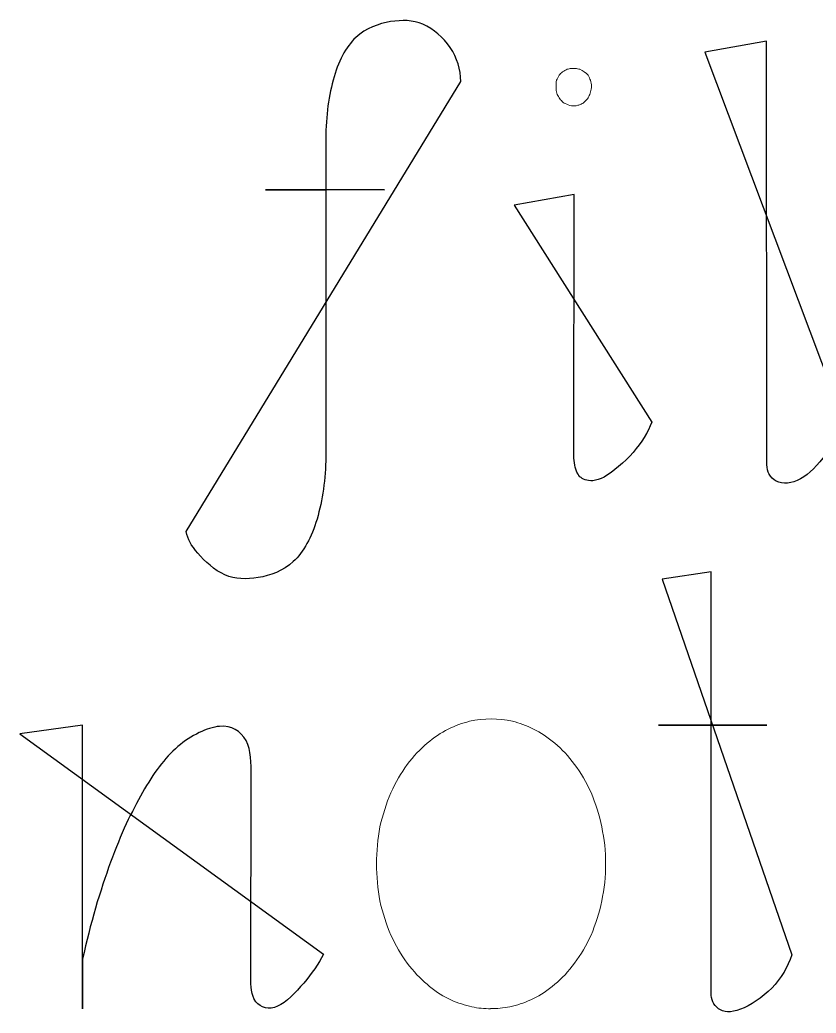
# Model space of a CAD drawing. Header units: centimetres. Extents: x -9.8 to 9.8, y -7.2 to 7.2.
# Drawn here: x -9.081 to -8.571, y 6.584 to 7.221 of the extents above; entities that cross this region are included whole.
import ezdxf

# ---------------------------------------------------------------- set-up
doc = ezdxf.new("R2010")
doc.units = ezdxf.units.CM
doc.header["$MEASUREMENT"] = 0
doc.layers.add('Layer 1', color=7, linetype='Continuous')

msp = doc.modelspace()

# ---------------------------------------------------------------- linework, layer by layer
at = {"layer": 'Layer 1', "color": 7}
for points, knots in [([(-8.97427, 6.89289), (-8.97332, 6.88794), (-8.97102, 6.88395), (-8.96684, 6.879), (-8.96684, 6.879), (-8.96245, 6.87384), (-8.95599, 6.86813), (-8.94951, 6.86508), (-8.94951, 6.86508), (-8.94284, 6.86222), (-8.9358, 6.86222), (-8.92818, 6.86336), (-8.92818, 6.86336), (-8.92056, 6.86471), (-8.91217, 6.86754), (-8.90569, 6.87365), (-8.90569, 6.87365), (-8.89902, 6.87955), (-8.89407, 6.88926), (-8.89045, 6.9009), (-8.89045, 6.9009), (-8.88701, 6.91273), (-8.88492, 6.9268), (-8.88492, 6.94072), (-8.88492, 6.94072), (-8.88492, 6.94072), (-8.88492, 7.11178), (-8.88492, 7.11178), (-8.88492, 7.11178), (-8.88492, 7.11178), (-8.92342, 7.11178), (-8.92342, 7.11178), (-8.92342, 7.11178), (-8.92342, 7.11178), (-8.84722, 7.11178), (-8.84722, 7.11178), (-8.84722, 7.11178), (-8.84722, 7.11178), (-8.88495, 7.11197), (-8.88495, 7.11197), (-8.88495, 7.11197), (-8.88495, 7.11197), (-8.88495, 7.14207), (-8.88495, 7.14207), (-8.88495, 7.14207), (-8.88495, 7.15617), (-8.88342, 7.17027), (-8.88019, 7.18189), (-8.88019, 7.18189), (-8.87715, 7.19372), (-8.87199, 7.20324), (-8.86572, 7.20933), (-8.86572, 7.20933), (-8.85905, 7.21542), (-8.85106, 7.21809), (-8.84342, 7.21944), (-8.84342, 7.21944), (-8.83599, 7.22058), (-8.82932, 7.22058), (-8.82265, 7.21772), (-8.82265, 7.21772), (-8.81598, 7.21468), (-8.8095, 7.20933), (-8.80513, 7.20285), (-8.80513, 7.20285), (-8.80074, 7.19618), (-8.79846, 7.18875), (-8.79846, 7.18113), (-8.79846, 7.18113), (-8.79846, 7.18113), (-8.97427, 6.89289), (-8.97427, 6.89289)], [0, 0, 0, 0, 0.052632, 0.052632, 0.052632, 0.052632, 0.105263, 0.105263, 0.105263, 0.105263, 0.157895, 0.157895, 0.157895, 0.157895, 0.210526, 0.210526, 0.210526, 0.210526, 0.263158, 0.263158, 0.263158, 0.263158, 0.315789, 0.315789, 0.315789, 0.315789, 0.368421, 0.368421, 0.368421, 0.368421, 0.421053, 0.421053, 0.421053, 0.421053, 0.473684, 0.473684, 0.473684, 0.473684, 0.526316, 0.526316, 0.526316, 0.526316, 0.578947, 0.578947, 0.578947, 0.578947, 0.631579, 0.631579, 0.631579, 0.631579, 0.684211, 0.684211, 0.684211, 0.684211, 0.736842, 0.736842, 0.736842, 0.736842, 0.789474, 0.789474, 0.789474, 0.789474, 0.842105, 0.842105, 0.842105, 0.842105, 0.894737, 0.894737, 0.894737, 0.894737, 1, 1, 1, 1]), ([(-8.64224, 7.19999), (-8.64224, 7.19999), (-8.60261, 7.20684), (-8.60261, 7.20684), (-8.60261, 7.20684), (-8.60261, 7.20684), (-8.60242, 6.9371), (-8.60242, 6.9371), (-8.60242, 6.9371), (-8.60242, 6.9331), (-8.60165, 6.92853), (-8.59784, 6.92607), (-8.59784, 6.92607), (-8.59422, 6.92358), (-8.58871, 6.92303), (-8.58297, 6.92551), (-8.58297, 6.92551), (-8.57725, 6.928), (-8.57191, 6.93332), (-8.56659, 6.9398), (-8.56659, 6.9398), (-8.56143, 6.94628), (-8.55648, 6.95372), (-8.55249, 6.96171), (-8.55249, 6.96171), (-8.55249, 6.96171), (-8.64224, 7.19999), (-8.64224, 7.19999)], [0, 0, 0, 0, 0.125, 0.125, 0.125, 0.125, 0.25, 0.25, 0.25, 0.25, 0.375, 0.375, 0.375, 0.375, 0.5, 0.5, 0.5, 0.5, 0.625, 0.625, 0.625, 0.625, 0.75, 0.75, 0.75, 0.75, 1, 1, 1, 1]), ([(-8.64224, 7.19999), (-8.64224, 7.19999), (-8.64224, 7.19999), (-8.64224, 7.19999), (-8.64224, 7.19999), (-8.64224, 7.19999), (-8.64224, 7.19999), (-8.64224, 7.19999)], [0, 0, 0, 0, 0.333333, 0.333333, 0.333333, 0.333333, 1, 1, 1, 1]), ([(-8.76435, 7.10188), (-8.76435, 7.10188), (-8.72588, 7.10873), (-8.72588, 7.10873), (-8.72588, 7.10873), (-8.72588, 7.10873), (-8.72607, 6.94299), (-8.72607, 6.94299), (-8.72607, 6.94299), (-8.72607, 6.93881), (-8.72549, 6.9346), (-8.72435, 6.93156), (-8.72435, 6.93156), (-8.72321, 6.92852), (-8.72149, 6.92698), (-8.71882, 6.92603), (-8.71882, 6.92603), (-8.71615, 6.92508), (-8.71215, 6.92489), (-8.70662, 6.92775), (-8.70662, 6.92775), (-8.70109, 6.931), (-8.69366, 6.93728), (-8.68815, 6.94357), (-8.68815, 6.94357), (-8.68262, 6.95005), (-8.67862, 6.95632), (-8.67614, 6.96299), (-8.67614, 6.96299), (-8.67614, 6.96299), (-8.76435, 7.10188), (-8.76435, 7.10188)], [0, 0, 0, 0, 0.111111, 0.111111, 0.111111, 0.111111, 0.222222, 0.222222, 0.222222, 0.222222, 0.333333, 0.333333, 0.333333, 0.333333, 0.444444, 0.444444, 0.444444, 0.444444, 0.555556, 0.555556, 0.555556, 0.555556, 0.666667, 0.666667, 0.666667, 0.666667, 0.777778, 0.777778, 0.777778, 0.777778, 1, 1, 1, 1]), ([(-8.76435, 7.10188), (-8.76435, 7.10188), (-8.76435, 7.10188), (-8.76435, 7.10188), (-8.76435, 7.10188), (-8.76435, 7.10188), (-8.76435, 7.10188), (-8.76435, 7.10188)], [0, 0, 0, 0, 0.333333, 0.333333, 0.333333, 0.333333, 1, 1, 1, 1]), ([(-8.97427, 6.89289), (-8.97427, 6.89289), (-8.97427, 6.89289), (-8.97427, 6.89289), (-8.97427, 6.89289), (-8.97427, 6.89289), (-8.97427, 6.89289), (-8.97427, 6.89289)], [0, 0, 0, 0, 0.333333, 0.333333, 0.333333, 0.333333, 1, 1, 1, 1]), ([(-8.66947, 6.86241), (-8.66947, 6.86241), (-8.63822, 6.86699), (-8.63822, 6.86699), (-8.63822, 6.86699), (-8.63822, 6.86699), (-8.63822, 6.76888), (-8.63822, 6.76888), (-8.63822, 6.76888), (-8.63822, 6.76888), (-8.6024, 6.76888), (-8.6024, 6.76888), (-8.6024, 6.76888), (-8.6024, 6.76888), (-8.67175, 6.76888), (-8.67175, 6.76888), (-8.67175, 6.76888), (-8.67175, 6.76888), (-8.63822, 6.76888), (-8.63822, 6.76888), (-8.63822, 6.76888), (-8.63822, 6.76888), (-8.63822, 6.59724), (-8.63822, 6.59724), (-8.63822, 6.59724), (-8.63822, 6.59343), (-8.63669, 6.58962), (-8.63346, 6.58732), (-8.63346, 6.58732), (-8.63023, 6.58504), (-8.62565, 6.58446), (-8.61936, 6.58695), (-8.61936, 6.58695), (-8.61327, 6.58923), (-8.60544, 6.59438), (-8.59936, 6.60047), (-8.59936, 6.60047), (-8.59327, 6.60677), (-8.58925, 6.61399), (-8.5864, 6.6218), (-8.5864, 6.6218), (-8.5864, 6.6218), (-8.66947, 6.86241), (-8.66947, 6.86241)], [0, 0, 0, 0, 0.083333, 0.083333, 0.083333, 0.083333, 0.166667, 0.166667, 0.166667, 0.166667, 0.25, 0.25, 0.25, 0.25, 0.333333, 0.333333, 0.333333, 0.333333, 0.416667, 0.416667, 0.416667, 0.416667, 0.5, 0.5, 0.5, 0.5, 0.583333, 0.583333, 0.583333, 0.583333, 0.666667, 0.666667, 0.666667, 0.666667, 0.75, 0.75, 0.75, 0.75, 0.833333, 0.833333, 0.833333, 0.833333, 1, 1, 1, 1]), ([(-8.66947, 6.86241), (-8.66947, 6.86241), (-8.66947, 6.86241), (-8.66947, 6.86241), (-8.66947, 6.86241), (-8.66947, 6.86241), (-8.66947, 6.86241), (-8.66947, 6.86241)], [0, 0, 0, 0, 0.333333, 0.333333, 0.333333, 0.333333, 1, 1, 1, 1]), ([(-9.08076, 6.76335), (-9.08076, 6.76335), (-9.04057, 6.76888), (-9.04057, 6.76888), (-9.04057, 6.76888), (-9.04057, 6.76888), (-9.04057, 6.58732), (-9.04057, 6.58732), (-9.04057, 6.58732), (-9.04057, 6.58732), (-9.04057, 6.61915), (-9.04057, 6.61915), (-9.04057, 6.61915), (-9.03581, 6.64143), (-9.02933, 6.66315), (-9.02266, 6.68106), (-9.02266, 6.68106), (-9.01618, 6.69916), (-9.00914, 6.71363), (-9.00226, 6.72583), (-9.00226, 6.72583), (-8.99522, 6.73803), (-8.98816, 6.74774), (-8.97959, 6.75517), (-8.97959, 6.75517), (-8.97102, 6.76242), (-8.96091, 6.76737), (-8.95292, 6.76813), (-8.95292, 6.76813), (-8.94511, 6.7689), (-8.9394, 6.76509), (-8.93596, 6.75898), (-8.93596, 6.75898), (-8.93252, 6.75287), (-8.93273, 6.74451), (-8.93273, 6.73631), (-8.93273, 6.73631), (-8.93273, 6.73631), (-8.93292, 6.60754), (-8.93292, 6.60754), (-8.93292, 6.60754), (-8.93292, 6.60201), (-8.93273, 6.59574), (-8.92969, 6.59174), (-8.92969, 6.59174), (-8.92644, 6.58774), (-8.9213, 6.5864), (-8.91577, 6.58888), (-8.91577, 6.58888), (-8.91005, 6.59116), (-8.90415, 6.59764), (-8.899, 6.60375), (-8.899, 6.60375), (-8.89384, 6.60984), (-8.88966, 6.61595), (-8.88625, 6.62222), (-8.88625, 6.62222), (-8.88625, 6.62222), (-9.08076, 6.76335), (-9.08076, 6.76335)], [0, 0, 0, 0, 0.0625, 0.0625, 0.0625, 0.0625, 0.125, 0.125, 0.125, 0.125, 0.1875, 0.1875, 0.1875, 0.1875, 0.25, 0.25, 0.25, 0.25, 0.3125, 0.3125, 0.3125, 0.3125, 0.375, 0.375, 0.375, 0.375, 0.4375, 0.4375, 0.4375, 0.4375, 0.5, 0.5, 0.5, 0.5, 0.5625, 0.5625, 0.5625, 0.5625, 0.625, 0.625, 0.625, 0.625, 0.6875, 0.6875, 0.6875, 0.6875, 0.75, 0.75, 0.75, 0.75, 0.8125, 0.8125, 0.8125, 0.8125, 0.875, 0.875, 0.875, 0.875, 1, 1, 1, 1]), ([(-9.08076, 6.76335), (-9.08076, 6.76335), (-9.08076, 6.76335), (-9.08076, 6.76335), (-9.08076, 6.76335), (-9.08076, 6.76335), (-9.08076, 6.76335), (-9.08076, 6.76335)], [0, 0, 0, 0, 0.333333, 0.333333, 0.333333, 0.333333, 1, 1, 1, 1])]:
    msp.add_open_spline(points, degree=3, knots=knots, dxfattribs=at)
at = {"layer": 'Layer 1', "color": 9, "lineweight": 0}
for points, knots in [([(-8.97427, 6.89289), (-8.97332, 6.88794), (-8.97102, 6.88395), (-8.96684, 6.879), (-8.96684, 6.879), (-8.96245, 6.87384), (-8.95599, 6.86813), (-8.94951, 6.86508), (-8.94951, 6.86508), (-8.94284, 6.86222), (-8.9358, 6.86222), (-8.92818, 6.86336), (-8.92818, 6.86336), (-8.92056, 6.86471), (-8.91217, 6.86754), (-8.90569, 6.87365), (-8.90569, 6.87365), (-8.89902, 6.87955), (-8.89407, 6.88926), (-8.89045, 6.9009), (-8.89045, 6.9009), (-8.88701, 6.91273), (-8.88492, 6.9268), (-8.88492, 6.94072), (-8.88492, 6.94072), (-8.88492, 6.94072), (-8.88492, 7.11178), (-8.88492, 7.11178), (-8.88492, 7.11178), (-8.88492, 7.11178), (-8.92342, 7.11178), (-8.92342, 7.11178), (-8.92342, 7.11178), (-8.92342, 7.11178), (-8.84722, 7.11178), (-8.84722, 7.11178), (-8.84722, 7.11178), (-8.84722, 7.11178), (-8.88495, 7.11197), (-8.88495, 7.11197), (-8.88495, 7.11197), (-8.88495, 7.11197), (-8.88495, 7.14207), (-8.88495, 7.14207), (-8.88495, 7.14207), (-8.88495, 7.15617), (-8.88342, 7.17027), (-8.88019, 7.18189), (-8.88019, 7.18189), (-8.87715, 7.19372), (-8.87199, 7.20324), (-8.86572, 7.20933), (-8.86572, 7.20933), (-8.85905, 7.21542), (-8.85106, 7.21809), (-8.84342, 7.21944), (-8.84342, 7.21944), (-8.83599, 7.22058), (-8.82932, 7.22058), (-8.82265, 7.21772), (-8.82265, 7.21772), (-8.81598, 7.21468), (-8.8095, 7.20933), (-8.80513, 7.20285), (-8.80513, 7.20285), (-8.80074, 7.19618), (-8.79846, 7.18875), (-8.79846, 7.18113)], [0, 0, 0, 0, 0.055556, 0.055556, 0.055556, 0.055556, 0.111111, 0.111111, 0.111111, 0.111111, 0.166667, 0.166667, 0.166667, 0.166667, 0.222222, 0.222222, 0.222222, 0.222222, 0.277778, 0.277778, 0.277778, 0.277778, 0.333333, 0.333333, 0.333333, 0.333333, 0.388889, 0.388889, 0.388889, 0.388889, 0.444444, 0.444444, 0.444444, 0.444444, 0.5, 0.5, 0.5, 0.5, 0.555556, 0.555556, 0.555556, 0.555556, 0.611111, 0.611111, 0.611111, 0.611111, 0.666667, 0.666667, 0.666667, 0.666667, 0.722222, 0.722222, 0.722222, 0.722222, 0.777778, 0.777778, 0.777778, 0.777778, 0.833333, 0.833333, 0.833333, 0.833333, 0.888889, 0.888889, 0.888889, 0.888889, 1, 1, 1, 1]), ([(-8.64224, 7.19999), (-8.64224, 7.19999), (-8.60261, 7.20684), (-8.60261, 7.20684), (-8.60261, 7.20684), (-8.60261, 7.20684), (-8.60242, 6.9371), (-8.60242, 6.9371), (-8.60242, 6.9371), (-8.60242, 6.9331), (-8.60165, 6.92853), (-8.59784, 6.92607), (-8.59784, 6.92607), (-8.59422, 6.92358), (-8.58871, 6.92303), (-8.58297, 6.92551), (-8.58297, 6.92551), (-8.57725, 6.928), (-8.57191, 6.93332), (-8.56659, 6.9398), (-8.56659, 6.9398), (-8.56143, 6.94628), (-8.55648, 6.95372), (-8.55249, 6.96171)], [0, 0, 0, 0, 0.142857, 0.142857, 0.142857, 0.142857, 0.285714, 0.285714, 0.285714, 0.285714, 0.428571, 0.428571, 0.428571, 0.428571, 0.571429, 0.571429, 0.571429, 0.571429, 0.714286, 0.714286, 0.714286, 0.714286, 1, 1, 1, 1]), ([(-8.64224, 7.19999), (-8.64224, 7.19999), (-8.64224, 7.19999), (-8.64224, 7.19999), (-8.64224, 7.19999), (-8.64224, 7.19999), (-8.64224, 7.19999), (-8.64224, 7.19999)], [0, 0, 0, 0, 0.333333, 0.333333, 0.333333, 0.333333, 1, 1, 1, 1]), ([(-8.76435, 7.10188), (-8.76435, 7.10188), (-8.72588, 7.10873), (-8.72588, 7.10873), (-8.72588, 7.10873), (-8.72588, 7.10873), (-8.72607, 6.94299), (-8.72607, 6.94299), (-8.72607, 6.94299), (-8.72607, 6.93881), (-8.72549, 6.9346), (-8.72435, 6.93156), (-8.72435, 6.93156), (-8.72321, 6.92852), (-8.72149, 6.92698), (-8.71882, 6.92603), (-8.71882, 6.92603), (-8.71615, 6.92508), (-8.71215, 6.92489), (-8.70662, 6.92775), (-8.70662, 6.92775), (-8.70109, 6.931), (-8.69366, 6.93728), (-8.68815, 6.94357), (-8.68815, 6.94357), (-8.68262, 6.95005), (-8.67862, 6.95632), (-8.67614, 6.96299)], [0, 0, 0, 0, 0.125, 0.125, 0.125, 0.125, 0.25, 0.25, 0.25, 0.25, 0.375, 0.375, 0.375, 0.375, 0.5, 0.5, 0.5, 0.5, 0.625, 0.625, 0.625, 0.625, 0.75, 0.75, 0.75, 0.75, 1, 1, 1, 1]), ([(-8.76435, 7.10188), (-8.76435, 7.10188), (-8.76435, 7.10188), (-8.76435, 7.10188), (-8.76435, 7.10188), (-8.76435, 7.10188), (-8.76435, 7.10188), (-8.76435, 7.10188)], [0, 0, 0, 0, 0.333333, 0.333333, 0.333333, 0.333333, 1, 1, 1, 1]), ([(-8.97427, 6.89289), (-8.97427, 6.89289), (-8.97427, 6.89289), (-8.97427, 6.89289), (-8.97427, 6.89289), (-8.97427, 6.89289), (-8.97427, 6.89289), (-8.97427, 6.89289)], [0, 0, 0, 0, 0.333333, 0.333333, 0.333333, 0.333333, 1, 1, 1, 1]), ([(-8.66947, 6.86241), (-8.66947, 6.86241), (-8.63822, 6.86699), (-8.63822, 6.86699), (-8.63822, 6.86699), (-8.63822, 6.86699), (-8.63822, 6.76888), (-8.63822, 6.76888), (-8.63822, 6.76888), (-8.63822, 6.76888), (-8.6024, 6.76888), (-8.6024, 6.76888), (-8.6024, 6.76888), (-8.6024, 6.76888), (-8.67175, 6.76888), (-8.67175, 6.76888), (-8.67175, 6.76888), (-8.67175, 6.76888), (-8.63822, 6.76888), (-8.63822, 6.76888), (-8.63822, 6.76888), (-8.63822, 6.76888), (-8.63822, 6.59724), (-8.63822, 6.59724), (-8.63822, 6.59724), (-8.63822, 6.59343), (-8.63669, 6.58962), (-8.63346, 6.58732), (-8.63346, 6.58732), (-8.63023, 6.58504), (-8.62565, 6.58446), (-8.61936, 6.58695), (-8.61936, 6.58695), (-8.61327, 6.58923), (-8.60544, 6.59438), (-8.59936, 6.60047), (-8.59936, 6.60047), (-8.59327, 6.60677), (-8.58925, 6.61399), (-8.5864, 6.6218)], [0, 0, 0, 0, 0.090909, 0.090909, 0.090909, 0.090909, 0.181818, 0.181818, 0.181818, 0.181818, 0.272727, 0.272727, 0.272727, 0.272727, 0.363636, 0.363636, 0.363636, 0.363636, 0.454545, 0.454545, 0.454545, 0.454545, 0.545455, 0.545455, 0.545455, 0.545455, 0.636364, 0.636364, 0.636364, 0.636364, 0.727273, 0.727273, 0.727273, 0.727273, 0.818182, 0.818182, 0.818182, 0.818182, 1, 1, 1, 1]), ([(-8.66947, 6.86241), (-8.66947, 6.86241), (-8.66947, 6.86241), (-8.66947, 6.86241), (-8.66947, 6.86241), (-8.66947, 6.86241), (-8.66947, 6.86241), (-8.66947, 6.86241)], [0, 0, 0, 0, 0.333333, 0.333333, 0.333333, 0.333333, 1, 1, 1, 1]), ([(-9.08076, 6.76335), (-9.08076, 6.76335), (-9.04057, 6.76888), (-9.04057, 6.76888), (-9.04057, 6.76888), (-9.04057, 6.76888), (-9.04057, 6.58732), (-9.04057, 6.58732), (-9.04057, 6.58732), (-9.04057, 6.58732), (-9.04057, 6.61915), (-9.04057, 6.61915), (-9.04057, 6.61915), (-9.03581, 6.64143), (-9.02933, 6.66315), (-9.02266, 6.68106), (-9.02266, 6.68106), (-9.01618, 6.69916), (-9.00914, 6.71363), (-9.00226, 6.72583), (-9.00226, 6.72583), (-8.99522, 6.73803), (-8.98816, 6.74774), (-8.97959, 6.75517), (-8.97959, 6.75517), (-8.97102, 6.76242), (-8.96091, 6.76737), (-8.95292, 6.76813), (-8.95292, 6.76813), (-8.94511, 6.7689), (-8.9394, 6.76509), (-8.93596, 6.75898), (-8.93596, 6.75898), (-8.93252, 6.75287), (-8.93273, 6.74451), (-8.93273, 6.73631), (-8.93273, 6.73631), (-8.93273, 6.73631), (-8.93292, 6.60754), (-8.93292, 6.60754), (-8.93292, 6.60754), (-8.93292, 6.60201), (-8.93273, 6.59574), (-8.92969, 6.59174), (-8.92969, 6.59174), (-8.92644, 6.58774), (-8.9213, 6.5864), (-8.91577, 6.58888), (-8.91577, 6.58888), (-8.91005, 6.59116), (-8.90415, 6.59764), (-8.899, 6.60375), (-8.899, 6.60375), (-8.89384, 6.60984), (-8.88966, 6.61595), (-8.88625, 6.62222)], [0, 0, 0, 0, 0.066667, 0.066667, 0.066667, 0.066667, 0.133333, 0.133333, 0.133333, 0.133333, 0.2, 0.2, 0.2, 0.2, 0.266667, 0.266667, 0.266667, 0.266667, 0.333333, 0.333333, 0.333333, 0.333333, 0.4, 0.4, 0.4, 0.4, 0.466667, 0.466667, 0.466667, 0.466667, 0.533333, 0.533333, 0.533333, 0.533333, 0.6, 0.6, 0.6, 0.6, 0.666667, 0.666667, 0.666667, 0.666667, 0.733333, 0.733333, 0.733333, 0.733333, 0.8, 0.8, 0.8, 0.8, 0.866667, 0.866667, 0.866667, 0.866667, 1, 1, 1, 1]), ([(-9.08076, 6.76335), (-9.08076, 6.76335), (-9.08076, 6.76335), (-9.08076, 6.76335), (-9.08076, 6.76335), (-9.08076, 6.76335), (-9.08076, 6.76335), (-9.08076, 6.76335)], [0, 0, 0, 0, 0.333333, 0.333333, 0.333333, 0.333333, 1, 1, 1, 1])]:
    msp.add_open_spline(points, degree=3, knots=knots, dxfattribs=at)
at = {"layer": 'Layer 1', "color": 7, "lineweight": 0}
for points, knots in [([(-8.73024, 7.18893), (-8.72947, 7.18912), (-8.72871, 7.1893), (-8.72775, 7.18949), (-8.72775, 7.18949), (-8.72698, 7.18949), (-8.72603, 7.18949), (-8.72508, 7.18949), (-8.72508, 7.18949), (-8.72413, 7.1893), (-8.72317, 7.18912), (-8.72222, 7.18893), (-8.72222, 7.18893), (-8.72031, 7.18816), (-8.71822, 7.18684), (-8.71688, 7.18512), (-8.71688, 7.18512), (-8.71632, 7.18398), (-8.71593, 7.18303), (-8.71535, 7.18187), (-8.71535, 7.18187), (-8.71498, 7.18073), (-8.71479, 7.17938), (-8.71479, 7.17806), (-8.71479, 7.17806), (-8.71479, 7.17692), (-8.71498, 7.17557), (-8.71535, 7.17444), (-8.71535, 7.17444), (-8.71572, 7.1733), (-8.71593, 7.17216), (-8.71649, 7.1714), (-8.71649, 7.1714), (-8.71707, 7.17045), (-8.71763, 7.16949), (-8.7184, 7.16891), (-8.7184, 7.16891), (-8.71917, 7.16796), (-8.71993, 7.16738), (-8.72068, 7.167), (-8.72068, 7.167), (-8.72163, 7.16644), (-8.7224, 7.16605), (-8.72354, 7.16586), (-8.72354, 7.16586), (-8.72621, 7.16509), (-8.72907, 7.16549), (-8.73153, 7.167), (-8.73153, 7.167), (-8.73248, 7.16737), (-8.73325, 7.16795), (-8.73402, 7.16891), (-8.73402, 7.16891), (-8.73497, 7.16949), (-8.73537, 7.17044), (-8.73593, 7.1714), (-8.73593, 7.1714), (-8.73651, 7.17217), (-8.73688, 7.17331), (-8.73707, 7.17444), (-8.73707, 7.17444), (-8.73744, 7.17558), (-8.73744, 7.17693), (-8.73744, 7.17806), (-8.73744, 7.17806), (-8.73744, 7.17938), (-8.73744, 7.18073), (-8.73707, 7.18187), (-8.73707, 7.18187), (-8.7367, 7.18301), (-8.73612, 7.18396), (-8.73554, 7.18512), (-8.73554, 7.18512), (-8.73498, 7.18589), (-8.73422, 7.18665), (-8.73326, 7.18721), (-8.73326, 7.18721), (-8.73215, 7.18798), (-8.73138, 7.18835), (-8.73024, 7.18893)], [0, 0, 0, 0, 0.047619, 0.047619, 0.047619, 0.047619, 0.095238, 0.095238, 0.095238, 0.095238, 0.142857, 0.142857, 0.142857, 0.142857, 0.190476, 0.190476, 0.190476, 0.190476, 0.238095, 0.238095, 0.238095, 0.238095, 0.285714, 0.285714, 0.285714, 0.285714, 0.333333, 0.333333, 0.333333, 0.333333, 0.380952, 0.380952, 0.380952, 0.380952, 0.428571, 0.428571, 0.428571, 0.428571, 0.47619, 0.47619, 0.47619, 0.47619, 0.52381, 0.52381, 0.52381, 0.52381, 0.571429, 0.571429, 0.571429, 0.571429, 0.619048, 0.619048, 0.619048, 0.619048, 0.666667, 0.666667, 0.666667, 0.666667, 0.714286, 0.714286, 0.714286, 0.714286, 0.761905, 0.761905, 0.761905, 0.761905, 0.809524, 0.809524, 0.809524, 0.809524, 0.857143, 0.857143, 0.857143, 0.857143, 0.904762, 0.904762, 0.904762, 0.904762, 1, 1, 1, 1]), ([(-8.77938, 6.58732), (-8.77938, 6.58732), (-8.78073, 6.58732), (-8.78073, 6.58732), (-8.78073, 6.58732), (-8.78491, 6.58732), (-8.78893, 6.5879), (-8.79293, 6.58885), (-8.79293, 6.58885), (-8.79732, 6.58999), (-8.80187, 6.59152), (-8.80645, 6.5938), (-8.80645, 6.5938), (-8.81103, 6.59589), (-8.81579, 6.59914), (-8.81997, 6.60295), (-8.81997, 6.60295), (-8.82436, 6.60657), (-8.82873, 6.61115), (-8.83272, 6.61647), (-8.83272, 6.61647), (-8.83672, 6.62179), (-8.84015, 6.6279), (-8.8432, 6.63438), (-8.8432, 6.63438), (-8.84606, 6.64142), (-8.84854, 6.64867), (-8.85024, 6.65629), (-8.85024, 6.65629), (-8.85177, 6.6641), (-8.85233, 6.67211), (-8.85233, 6.6801), (-8.85233, 6.6801), (-8.85233, 6.68809), (-8.85177, 6.6959), (-8.85024, 6.70373), (-8.85024, 6.70373), (-8.84852, 6.71135), (-8.84606, 6.71878), (-8.8432, 6.72564), (-8.8432, 6.72564), (-8.84016, 6.73231), (-8.83672, 6.73821), (-8.83272, 6.74374), (-8.83272, 6.74374), (-8.82872, 6.74906), (-8.82433, 6.75345), (-8.81997, 6.75726), (-8.81997, 6.75726), (-8.81121, 6.76488), (-8.80187, 6.76906), (-8.79293, 6.77136), (-8.79293, 6.77136), (-8.78359, 6.77345), (-8.77446, 6.77345), (-8.76531, 6.77136), (-8.76531, 6.77136), (-8.76092, 6.77022), (-8.75637, 6.76869), (-8.75179, 6.76641), (-8.75179, 6.76641), (-8.74721, 6.76413), (-8.74285, 6.76107), (-8.73827, 6.75728), (-8.73827, 6.75728), (-8.73369, 6.75347), (-8.72951, 6.74908), (-8.72552, 6.74376), (-8.72552, 6.74376), (-8.72152, 6.73823), (-8.7179, 6.73233), (-8.71504, 6.72566), (-8.71504, 6.72566), (-8.71218, 6.71881), (-8.70951, 6.71137), (-8.70819, 6.70375), (-8.70819, 6.70375), (-8.70647, 6.69594), (-8.7057, 6.68811), (-8.7057, 6.68012), (-8.7057, 6.68012), (-8.7057, 6.67213), (-8.70647, 6.66411), (-8.70819, 6.65631), (-8.70819, 6.65631), (-8.70951, 6.64869), (-8.71219, 6.64144), (-8.71504, 6.6344), (-8.71504, 6.6344), (-8.7179, 6.62792), (-8.72152, 6.62183), (-8.72552, 6.61649), (-8.72552, 6.61649), (-8.72952, 6.61115), (-8.73372, 6.60657), (-8.73827, 6.60297), (-8.73827, 6.60297), (-8.74285, 6.59916), (-8.74721, 6.59593), (-8.75179, 6.59382), (-8.75179, 6.59382), (-8.75637, 6.59154), (-8.76094, 6.59001), (-8.76531, 6.58887), (-8.76531, 6.58887), (-8.7697, 6.58792), (-8.7737, 6.58734), (-8.77751, 6.58734), (-8.77751, 6.58734), (-8.77751, 6.58734), (-8.77938, 6.58734), (-8.77938, 6.58734), (-8.77938, 6.58734), (-8.77938, 6.58734), (-8.77938, 6.58732), (-8.77938, 6.58732)], [0, 0, 0, 0, 0.033333, 0.033333, 0.033333, 0.033333, 0.066667, 0.066667, 0.066667, 0.066667, 0.1, 0.1, 0.1, 0.1, 0.133333, 0.133333, 0.133333, 0.133333, 0.166667, 0.166667, 0.166667, 0.166667, 0.2, 0.2, 0.2, 0.2, 0.233333, 0.233333, 0.233333, 0.233333, 0.266667, 0.266667, 0.266667, 0.266667, 0.3, 0.3, 0.3, 0.3, 0.333333, 0.333333, 0.333333, 0.333333, 0.366667, 0.366667, 0.366667, 0.366667, 0.4, 0.4, 0.4, 0.4, 0.433333, 0.433333, 0.433333, 0.433333, 0.466667, 0.466667, 0.466667, 0.466667, 0.5, 0.5, 0.5, 0.5, 0.533333, 0.533333, 0.533333, 0.533333, 0.566667, 0.566667, 0.566667, 0.566667, 0.6, 0.6, 0.6, 0.6, 0.633333, 0.633333, 0.633333, 0.633333, 0.666667, 0.666667, 0.666667, 0.666667, 0.7, 0.7, 0.7, 0.7, 0.733333, 0.733333, 0.733333, 0.733333, 0.766667, 0.766667, 0.766667, 0.766667, 0.8, 0.8, 0.8, 0.8, 0.833333, 0.833333, 0.833333, 0.833333, 0.866667, 0.866667, 0.866667, 0.866667, 0.9, 0.9, 0.9, 0.9, 0.933333, 0.933333, 0.933333, 0.933333, 1, 1, 1, 1])]:
    msp.add_open_spline(points, degree=3, knots=knots, dxfattribs=at)

doc.saveas('drawing.dxf')
